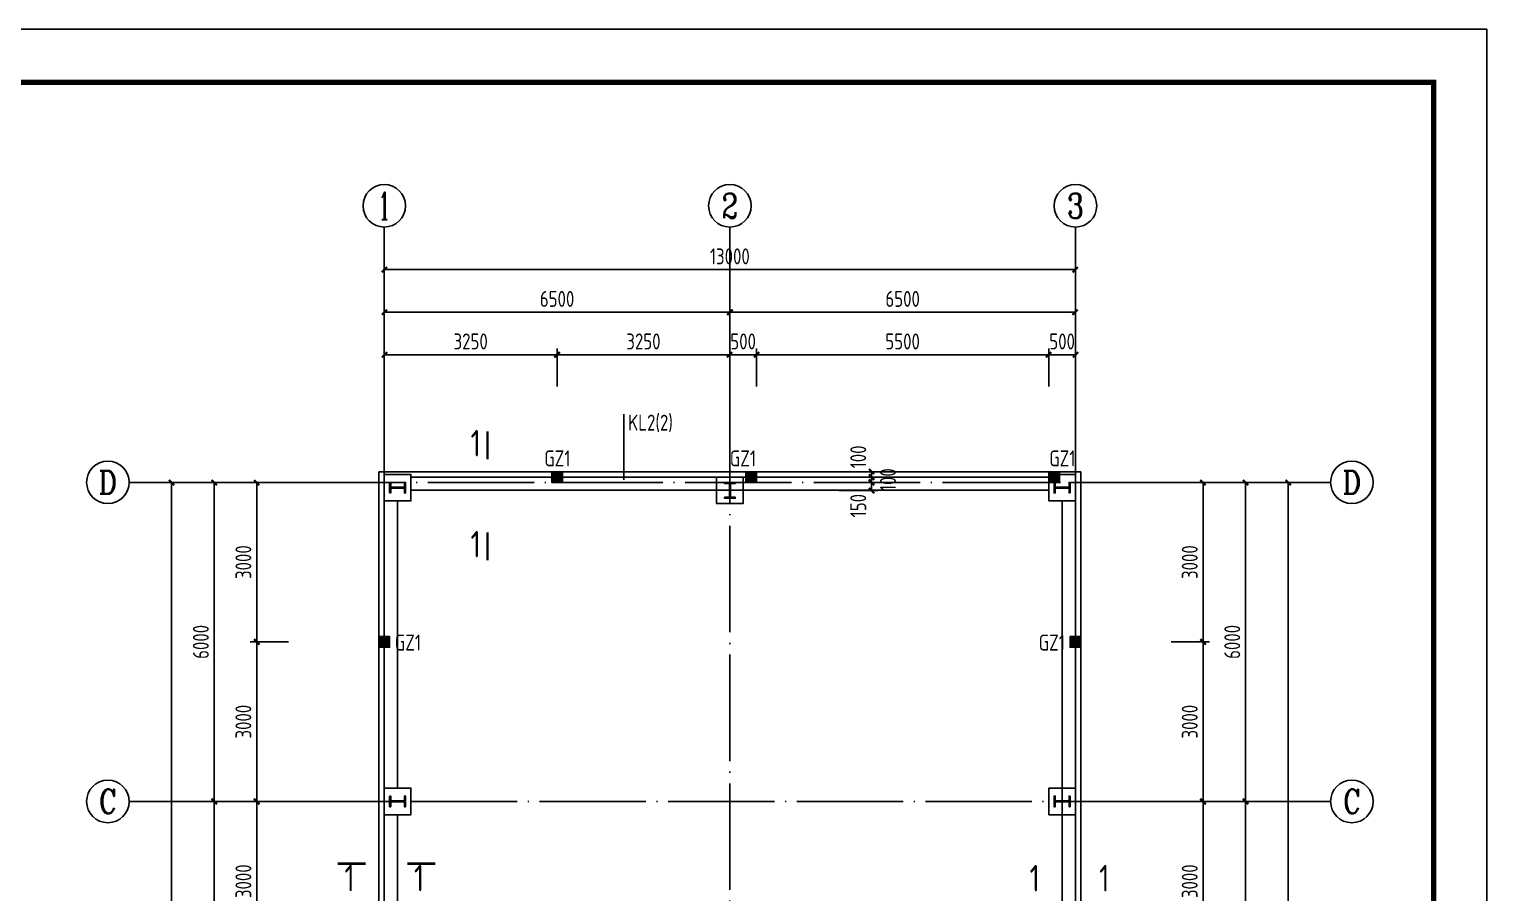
# Model space of a CAD drawing. Header units: millimetres. Extents: x 865974 to 875117, y 41124 to 44891.
# Drawn here: x 867487.8 to 867762, y 41555.2 to 41717.6 of the extents above; entities that cross this region are included whole.
import ezdxf
from ezdxf.enums import TextEntityAlignment as Align

# ---------------------------------------------------------------- set-up
doc = ezdxf.new("R2010")
doc.units = ezdxf.units.MM
doc.header["$LTSCALE"] = 1000
doc.header["$MEASUREMENT"] = 0
doc.linetypes.add('DOTE', pattern=[2.42, 2, -0.2, 0.02, -0.2])
doc.layers.add('1', color=4, linetype='Continuous', lineweight=70)
for name, color, linetype in [('AXIS', 3, 'Continuous'), ('AXIS_TEXT', 7, 'Continuous'), ('DOTE', 1, 'DOTE'), ('M_Prof', 2, 'Continuous'), ('PUB_DIM', 3, 'Continuous'), ('层14', 2, 'Continuous'), ('标注', 7, 'Continuous'), ('梁', 4, 'Continuous'), ('梁集中标注', 2, 'Continuous'), ('索引符号标注', 253, 'Continuous')]:
    doc.layers.add(name, color=color, linetype=linetype)
doc.styles.add('_TCH_AXIS', font='COMPLEX', dxfattribs={"bigfont": 'GBCBIG'})
doc.styles.add('COMPLEX', font='COMPLEX')
doc.styles.add('GBHZ', font='gbenor.shx', dxfattribs={"width": 0.9, "bigfont": 'gbcbig.shx'})
doc.dimstyles.new('Y100', dxfattribs={"dimscale": 0, "dimtxt": 3, "dimasz": 0.01, "dimexe": 1.2, "dimexo": 2, "dimgap": 1, "dimtad": 1, "dimdec": 0, "dimlfac": 100, "dimzin": 0, "dimdsep": 46, "dimtxsty": 'GBHZ', "dimblk": 'DX', "dimcen": 0.09, "dimdle": 1, "dimclrd": 7, "dimclre": 7, "dimclrt": 7, "dimadec": 0, "dimazin": 0, "dimtfac": 1, "dimtdec": 0, "dimtix": 1, "dimtmove": 2, "dimatfit": 3, "dimldrblk": 'DX', "dimfxl": 0, "dimtolj": 1, "dimtzin": 0, "dimarcsym": 0})

# ---------------------------------------------------------------- blocks, each defined once
blk = doc.blocks.new('_AXISO')
blk.add_circle((0, 0), 0.5)
at = {"layer": 'AXIS_TEXT', "style": 'COMPLEX', "width": 1.041667}
blk.add_attdef('A', text='', height=0.56, dxfattribs=at).set_placement((-0.25, -0.28), (0.25, -0.28), align=Align.FIT)
blk = doc.blocks.new('DX')
at = {"color": 0, "linetype": 'ByBlock', "const_width": 40}
blk.add_lwpolyline([(-54, -51), (46, 49)], dxfattribs=at)
blk = doc.blocks.new('*D48')
at = {"layer": 'Defpoints', "color": 0, "transparency": 16777216}
for p in [(867522.6, 41572.38), (867538.6, 41572.38), (867538.6, 41512.38)]:
    blk.add_point(p, dxfattribs=at)
at = {"layer": '标注', "color": 7, "lineweight": -2, "transparency": 16777216}
for p, q in [((867536.6, 41572.38), (867521.4, 41572.38)), ((867522.6, 41512.39), (867522.6, 41572.37)), ((867536.6, 41512.38), (867521.4, 41512.38))]:
    blk.add_line(p, q, dxfattribs=at)
at = {"layer": '标注', "color": 7, "lineweight": -2, "transparency": 16777216, "xscale": 0.01, "yscale": 0.01, "zscale": 0.01}
for p, rotation in [((867522.6, 41572.38), 90), ((867522.6, 41512.38), 270)]:
    blk.add_blockref('DX', p, dxfattribs=dict(at, rotation=rotation))
at = {"layer": '标注', "color": 7, "transparency": 16777216, "insert": (867520.1, 41542.38), "char_height": 3, "attachment_point": 5, "rotation": 90, "style": 'GBHZ'}
blk.add_mtext('\\A1;6000', dxfattribs=at)
blk = doc.blocks.new('*D49')
at = {"layer": 'Defpoints', "color": 0, "transparency": 16777216}
for p in [(867522.6, 41632.38), (867538.6, 41632.38), (867538.6, 41572.38)]:
    blk.add_point(p, dxfattribs=at)
at = {"layer": '标注', "color": 7, "lineweight": -2, "transparency": 16777216}
for p, q in [((867536.6, 41632.38), (867521.4, 41632.38)), ((867522.6, 41572.39), (867522.6, 41632.37)), ((867536.6, 41572.38), (867521.4, 41572.38))]:
    blk.add_line(p, q, dxfattribs=at)
at = {"layer": '标注', "color": 7, "lineweight": -2, "transparency": 16777216, "xscale": 0.01, "yscale": 0.01, "zscale": 0.01}
for p, rotation in [((867522.6, 41632.38), 90), ((867522.6, 41572.38), 270)]:
    blk.add_blockref('DX', p, dxfattribs=dict(at, rotation=rotation))
at = {"layer": '标注', "color": 7, "transparency": 16777216, "insert": (867520.1, 41602.38), "char_height": 3, "attachment_point": 5, "rotation": 90, "style": 'GBHZ'}
blk.add_mtext('\\A1;6000', dxfattribs=at)
blk = doc.blocks.new('*D50')
at = {"layer": 'Defpoints', "color": 0, "transparency": 16777216}
for p in [(867538.6, 41632.38), (867514.6, 41452.38), (867538.6, 41452.38)]:
    blk.add_point(p, dxfattribs=at)
at = {"layer": '标注', "color": 7, "lineweight": -2, "transparency": 16777216}
for p, q in [((867536.6, 41632.38), (867513.4, 41632.38)), ((867514.6, 41632.37), (867514.6, 41452.39)), ((867536.6, 41452.38), (867513.4, 41452.38))]:
    blk.add_line(p, q, dxfattribs=at)
at = {"layer": '标注', "color": 7, "lineweight": -2, "transparency": 16777216, "xscale": 0.01, "yscale": 0.01, "zscale": 0.01}
for p, rotation in [((867514.6, 41632.38), 90), ((867514.6, 41452.38), 270)]:
    blk.add_blockref('DX', p, dxfattribs=dict(at, rotation=rotation))
at = {"layer": '标注', "color": 7, "transparency": 16777216, "insert": (867512.1, 41542.38), "char_height": 3, "attachment_point": 5, "rotation": 90, "style": 'GBHZ'}
blk.add_mtext('\\A1;18000', dxfattribs=at)
blk = doc.blocks.new('*D53')
at = {"layer": 'Defpoints', "color": 0, "transparency": 16777216}
for p in [(867700.6, 41572.38), (867716.6, 41572.38), (867700.6, 41512.38)]:
    blk.add_point(p, dxfattribs=at)
at = {"layer": '标注', "color": 7, "lineweight": -2, "transparency": 16777216}
for p, q in [((867702.6, 41572.38), (867717.8, 41572.38)), ((867716.6, 41512.39), (867716.6, 41572.37)), ((867702.6, 41512.38), (867717.8, 41512.38))]:
    blk.add_line(p, q, dxfattribs=at)
at = {"layer": '标注', "color": 7, "lineweight": -2, "transparency": 16777216, "xscale": 0.01, "yscale": 0.01, "zscale": 0.01}
for p, rotation in [((867716.6, 41572.38), 90), ((867716.6, 41512.38), 270)]:
    blk.add_blockref('DX', p, dxfattribs=dict(at, rotation=rotation))
at = {"layer": '标注', "color": 7, "transparency": 16777216, "insert": (867714.1, 41542.38), "char_height": 3, "attachment_point": 5, "rotation": 90, "style": 'GBHZ'}
blk.add_mtext('\\A1;6000', dxfattribs=at)
blk = doc.blocks.new('*D54')
at = {"layer": 'Defpoints', "color": 0, "transparency": 16777216}
for p in [(867700.6, 41632.38), (867716.6, 41632.38), (867700.6, 41572.38)]:
    blk.add_point(p, dxfattribs=at)
at = {"layer": '标注', "color": 7, "lineweight": -2, "transparency": 16777216}
for p, q in [((867702.6, 41632.38), (867717.8, 41632.38)), ((867716.6, 41572.39), (867716.6, 41632.37)), ((867702.6, 41572.38), (867717.8, 41572.38))]:
    blk.add_line(p, q, dxfattribs=at)
at = {"layer": '标注', "color": 7, "lineweight": -2, "transparency": 16777216, "xscale": 0.01, "yscale": 0.01, "zscale": 0.01}
for p, rotation in [((867716.6, 41632.38), 90), ((867716.6, 41572.38), 270)]:
    blk.add_blockref('DX', p, dxfattribs=dict(at, rotation=rotation))
at = {"layer": '标注', "color": 7, "transparency": 16777216, "insert": (867714.1, 41602.38), "char_height": 3, "attachment_point": 5, "rotation": 90, "style": 'GBHZ'}
blk.add_mtext('\\A1;6000', dxfattribs=at)
blk = doc.blocks.new('*D55')
at = {"layer": 'Defpoints', "color": 0, "transparency": 16777216}
for p in [(867700.6, 41632.38), (867700.6, 41452.38), (867724.6, 41452.38)]:
    blk.add_point(p, dxfattribs=at)
at = {"layer": '标注', "color": 7, "lineweight": -2, "transparency": 16777216}
for p, q in [((867702.6, 41632.38), (867725.8, 41632.38)), ((867724.6, 41632.37), (867724.6, 41452.39)), ((867702.6, 41452.38), (867725.8, 41452.38))]:
    blk.add_line(p, q, dxfattribs=at)
at = {"layer": '标注', "color": 7, "lineweight": -2, "transparency": 16777216, "xscale": 0.01, "yscale": 0.01, "zscale": 0.01}
for p, rotation in [((867724.6, 41632.38), 90), ((867724.6, 41452.38), 270)]:
    blk.add_blockref('DX', p, dxfattribs=dict(at, rotation=rotation))
at = {"layer": '标注', "color": 7, "transparency": 16777216, "insert": (867722.1, 41542.38), "char_height": 3, "attachment_point": 5, "rotation": 90, "style": 'GBHZ'}
blk.add_mtext('\\A1;18000', dxfattribs=at)
blk = doc.blocks.new('*D46')
at = {"layer": 'Defpoints', "color": 0, "transparency": 16777216}
for p in [(867684.6, 41672.38), (867554.6, 41648.38), (867684.6, 41648.38)]:
    blk.add_point(p, dxfattribs=at)
at = {"layer": '标注', "color": 7, "lineweight": -2, "transparency": 16777216}
for p, q in [((867554.6, 41650.38), (867554.6, 41673.58)), ((867684.6, 41650.38), (867684.6, 41673.58)), ((867554.61, 41672.38), (867684.59, 41672.38))]:
    blk.add_line(p, q, dxfattribs=at)
at = {"layer": '标注', "color": 7, "lineweight": -2, "transparency": 16777216, "xscale": 0.01, "yscale": 0.01, "zscale": 0.01, "rotation": 180}
blk.add_blockref('DX', (867554.6, 41672.38), dxfattribs=at)
at = {"layer": '标注', "color": 7, "lineweight": -2, "transparency": 16777216, "xscale": 0.01, "yscale": 0.01, "zscale": 0.01}
blk.add_blockref('DX', (867684.6, 41672.38), dxfattribs=at)
at = {"layer": '标注', "color": 7, "transparency": 16777216, "insert": (867619.6, 41674.88), "char_height": 3, "attachment_point": 5, "style": 'GBHZ'}
blk.add_mtext('\\A1;13000', dxfattribs=at)
blk = doc.blocks.new('*D191')
at = {"layer": 'Defpoints', "color": 0, "transparency": 16777216}
for p in [(867538.6, 41572.38), (867530.6, 41542.38), (867538.6, 41542.38)]:
    blk.add_point(p, dxfattribs=at)
at = {"layer": '标注', "color": 7, "lineweight": -2, "transparency": 16777216}
for p, q in [((867536.6, 41572.38), (867529.4, 41572.38)), ((867530.6, 41572.37), (867530.6, 41542.39)), ((867536.6, 41542.38), (867529.4, 41542.38))]:
    blk.add_line(p, q, dxfattribs=at)
at = {"layer": '标注', "color": 7, "lineweight": -2, "transparency": 16777216, "xscale": 0.01, "yscale": 0.01, "zscale": 0.01}
for p, rotation in [((867530.6, 41572.38), 90), ((867530.6, 41542.38), 270)]:
    blk.add_blockref('DX', p, dxfattribs=dict(at, rotation=rotation))
at = {"layer": '标注', "color": 7, "transparency": 16777216, "insert": (867528.1, 41557.38), "char_height": 3, "attachment_point": 5, "rotation": 90, "style": 'GBHZ'}
blk.add_mtext('\\A1;3000', dxfattribs=at)
blk = doc.blocks.new('*D193')
at = {"layer": 'Defpoints', "color": 0, "transparency": 16777216}
for p in [(867530.6, 41602.38), (867538.6, 41602.38), (867538.6, 41572.38)]:
    blk.add_point(p, dxfattribs=at)
at = {"layer": '标注', "color": 7, "lineweight": -2, "transparency": 16777216}
for p, q in [((867536.6, 41602.38), (867529.4, 41602.38)), ((867530.6, 41572.39), (867530.6, 41602.37)), ((867536.6, 41572.38), (867529.4, 41572.38))]:
    blk.add_line(p, q, dxfattribs=at)
at = {"layer": '标注', "color": 7, "lineweight": -2, "transparency": 16777216, "xscale": 0.01, "yscale": 0.01, "zscale": 0.01}
for p, rotation in [((867530.6, 41602.38), 90), ((867530.6, 41572.38), 270)]:
    blk.add_blockref('DX', p, dxfattribs=dict(at, rotation=rotation))
at = {"layer": '标注', "color": 7, "transparency": 16777216, "insert": (867528.1, 41587.38), "char_height": 3, "attachment_point": 5, "rotation": 90, "style": 'GBHZ'}
blk.add_mtext('\\A1;3000', dxfattribs=at)
blk = doc.blocks.new('*D194')
at = {"layer": 'Defpoints', "color": 0, "transparency": 16777216}
for p in [(867538.6, 41632.38), (867530.6, 41602.38), (867538.6, 41602.38)]:
    blk.add_point(p, dxfattribs=at)
at = {"layer": '标注', "color": 7, "lineweight": -2, "transparency": 16777216}
for p, q in [((867536.6, 41632.38), (867529.4, 41632.38)), ((867530.6, 41632.37), (867530.6, 41602.39)), ((867536.6, 41602.38), (867529.4, 41602.38))]:
    blk.add_line(p, q, dxfattribs=at)
at = {"layer": '标注', "color": 7, "lineweight": -2, "transparency": 16777216, "xscale": 0.01, "yscale": 0.01, "zscale": 0.01}
for p, rotation in [((867530.6, 41632.38), 90), ((867530.6, 41602.38), 270)]:
    blk.add_blockref('DX', p, dxfattribs=dict(at, rotation=rotation))
at = {"layer": '标注', "color": 7, "transparency": 16777216, "insert": (867528.1, 41617.38), "char_height": 3, "attachment_point": 5, "rotation": 90, "style": 'GBHZ'}
blk.add_mtext('\\A1;3000', dxfattribs=at)
blk = doc.blocks.new('*D340')
at = {"layer": 'Defpoints', "color": 0, "transparency": 16777216}
for p in [(867700.6, 41572.38), (867700.6, 41542.38), (867708.6, 41542.38)]:
    blk.add_point(p, dxfattribs=at)
at = {"layer": '标注', "color": 7, "lineweight": -2, "transparency": 16777216}
for p, q in [((867702.6, 41572.38), (867709.8, 41572.38)), ((867708.6, 41572.37), (867708.6, 41542.39)), ((867702.6, 41542.38), (867709.8, 41542.38))]:
    blk.add_line(p, q, dxfattribs=at)
at = {"layer": '标注', "color": 7, "lineweight": -2, "transparency": 16777216, "xscale": 0.01, "yscale": 0.01, "zscale": 0.01}
for p, rotation in [((867708.6, 41572.38), 90), ((867708.6, 41542.38), 270)]:
    blk.add_blockref('DX', p, dxfattribs=dict(at, rotation=rotation))
at = {"layer": '标注', "color": 7, "transparency": 16777216, "insert": (867706.1, 41557.38), "char_height": 3, "attachment_point": 5, "rotation": 90, "style": 'GBHZ'}
blk.add_mtext('\\A1;3000', dxfattribs=at)
blk = doc.blocks.new('*D342')
at = {"layer": 'Defpoints', "color": 0, "transparency": 16777216}
for p in [(867700.6, 41602.38), (867708.6, 41602.38), (867700.6, 41572.38)]:
    blk.add_point(p, dxfattribs=at)
at = {"layer": '标注', "color": 7, "lineweight": -2, "transparency": 16777216}
for p, q in [((867702.6, 41602.38), (867709.8, 41602.38)), ((867708.6, 41572.39), (867708.6, 41602.37)), ((867702.6, 41572.38), (867709.8, 41572.38))]:
    blk.add_line(p, q, dxfattribs=at)
at = {"layer": '标注', "color": 7, "lineweight": -2, "transparency": 16777216, "xscale": 0.01, "yscale": 0.01, "zscale": 0.01}
for p, rotation in [((867708.6, 41602.38), 90), ((867708.6, 41572.38), 270)]:
    blk.add_blockref('DX', p, dxfattribs=dict(at, rotation=rotation))
at = {"layer": '标注', "color": 7, "transparency": 16777216, "insert": (867706.1, 41587.38), "char_height": 3, "attachment_point": 5, "rotation": 90, "style": 'GBHZ'}
blk.add_mtext('\\A1;3000', dxfattribs=at)
blk = doc.blocks.new('*D343')
at = {"layer": 'Defpoints', "color": 0, "transparency": 16777216}
for p in [(867700.6, 41632.38), (867700.6, 41602.38), (867708.6, 41602.38)]:
    blk.add_point(p, dxfattribs=at)
at = {"layer": '标注', "color": 7, "lineweight": -2, "transparency": 16777216}
for p, q in [((867702.6, 41632.38), (867709.8, 41632.38)), ((867708.6, 41632.37), (867708.6, 41602.39)), ((867702.6, 41602.38), (867709.8, 41602.38))]:
    blk.add_line(p, q, dxfattribs=at)
at = {"layer": '标注', "color": 7, "lineweight": -2, "transparency": 16777216, "xscale": 0.01, "yscale": 0.01, "zscale": 0.01}
for p, rotation in [((867708.6, 41632.38), 90), ((867708.6, 41602.38), 270)]:
    blk.add_blockref('DX', p, dxfattribs=dict(at, rotation=rotation))
at = {"layer": '标注', "color": 7, "transparency": 16777216, "insert": (867706.1, 41617.38), "char_height": 3, "attachment_point": 5, "rotation": 90, "style": 'GBHZ'}
blk.add_mtext('\\A1;3000', dxfattribs=at)
blk = doc.blocks.new('*D363')
at = {"layer": 'Defpoints', "color": 0, "transparency": 16777216}
for p in [(867619.6, 41664.38), (867554.6, 41648.38), (867619.6, 41648.38)]:
    blk.add_point(p, dxfattribs=at)
at = {"layer": '标注', "color": 7, "lineweight": -2, "transparency": 16777216}
for p, q in [((867554.6, 41650.38), (867554.6, 41665.58)), ((867619.6, 41650.38), (867619.6, 41665.58)), ((867554.61, 41664.38), (867619.59, 41664.38))]:
    blk.add_line(p, q, dxfattribs=at)
at = {"layer": '标注', "color": 7, "lineweight": -2, "transparency": 16777216, "xscale": 0.01, "yscale": 0.01, "zscale": 0.01, "rotation": 180}
blk.add_blockref('DX', (867554.6, 41664.38), dxfattribs=at)
at = {"layer": '标注', "color": 7, "lineweight": -2, "transparency": 16777216, "xscale": 0.01, "yscale": 0.01, "zscale": 0.01}
blk.add_blockref('DX', (867619.6, 41664.38), dxfattribs=at)
at = {"layer": '标注', "color": 7, "transparency": 16777216, "insert": (867587.1, 41666.88), "char_height": 3, "attachment_point": 5, "style": 'GBHZ'}
blk.add_mtext('\\A1;6500', dxfattribs=at)
blk = doc.blocks.new('*D364')
at = {"layer": 'Defpoints', "color": 0, "transparency": 16777216}
for p in [(867684.6, 41664.38), (867619.6, 41648.38), (867684.6, 41648.38)]:
    blk.add_point(p, dxfattribs=at)
at = {"layer": '标注', "color": 7, "lineweight": -2, "transparency": 16777216}
for p, q in [((867619.6, 41650.38), (867619.6, 41665.58)), ((867684.6, 41650.38), (867684.6, 41665.58)), ((867619.61, 41664.38), (867684.59, 41664.38))]:
    blk.add_line(p, q, dxfattribs=at)
at = {"layer": '标注', "color": 7, "lineweight": -2, "transparency": 16777216, "xscale": 0.01, "yscale": 0.01, "zscale": 0.01, "rotation": 180}
blk.add_blockref('DX', (867619.6, 41664.38), dxfattribs=at)
at = {"layer": '标注', "color": 7, "lineweight": -2, "transparency": 16777216, "xscale": 0.01, "yscale": 0.01, "zscale": 0.01}
blk.add_blockref('DX', (867684.6, 41664.38), dxfattribs=at)
at = {"layer": '标注', "color": 7, "transparency": 16777216, "insert": (867652.1, 41666.88), "char_height": 3, "attachment_point": 5, "style": 'GBHZ'}
blk.add_mtext('\\A1;6500', dxfattribs=at)
blk = doc.blocks.new('*D370')
at = {"layer": 'Defpoints', "color": 0, "transparency": 16777216}
for p in [(867587.1, 41656.38), (867554.6, 41648.38), (867587.1, 41648.38)]:
    blk.add_point(p, dxfattribs=at)
at = {"layer": '标注', "color": 7, "lineweight": -2, "transparency": 16777216}
for p, q in [((867554.6, 41650.38), (867554.6, 41657.58)), ((867587.1, 41650.38), (867587.1, 41657.58)), ((867554.61, 41656.38), (867587.09, 41656.38))]:
    blk.add_line(p, q, dxfattribs=at)
at = {"layer": '标注', "color": 7, "lineweight": -2, "transparency": 16777216, "xscale": 0.01, "yscale": 0.01, "zscale": 0.01, "rotation": 180}
blk.add_blockref('DX', (867554.6, 41656.38), dxfattribs=at)
at = {"layer": '标注', "color": 7, "lineweight": -2, "transparency": 16777216, "xscale": 0.01, "yscale": 0.01, "zscale": 0.01}
blk.add_blockref('DX', (867587.1, 41656.38), dxfattribs=at)
at = {"layer": '标注', "color": 7, "transparency": 16777216, "insert": (867570.85, 41658.88), "char_height": 3, "attachment_point": 5, "style": 'GBHZ'}
blk.add_mtext('\\A1;3250', dxfattribs=at)
blk = doc.blocks.new('*D369')
at = {"layer": 'Defpoints', "color": 0, "transparency": 16777216}
for p in [(867587.1, 41656.38), (867587.1, 41648.38), (867619.6, 41648.38)]:
    blk.add_point(p, dxfattribs=at)
at = {"layer": '标注', "color": 7, "lineweight": -2, "transparency": 16777216}
for p, q in [((867587.1, 41650.38), (867587.1, 41657.58)), ((867619.6, 41650.38), (867619.6, 41657.58)), ((867619.59, 41656.38), (867587.11, 41656.38))]:
    blk.add_line(p, q, dxfattribs=at)
at = {"layer": '标注', "color": 7, "lineweight": -2, "transparency": 16777216, "xscale": 0.01, "yscale": 0.01, "zscale": 0.01, "rotation": 180}
blk.add_blockref('DX', (867587.1, 41656.38), dxfattribs=at)
at = {"layer": '标注', "color": 7, "lineweight": -2, "transparency": 16777216, "xscale": 0.01, "yscale": 0.01, "zscale": 0.01}
blk.add_blockref('DX', (867619.6, 41656.38), dxfattribs=at)
at = {"layer": '标注', "color": 7, "transparency": 16777216, "insert": (867603.35, 41658.88), "char_height": 3, "attachment_point": 5, "style": 'GBHZ'}
blk.add_mtext('\\A1;3250', dxfattribs=at)
blk = doc.blocks.new('*D737')
at = {"layer": 'Defpoints', "color": 0, "transparency": 16777216}
for p in [(867624.6, 41656.38), (867619.6, 41648.38), (867624.6, 41648.38)]:
    blk.add_point(p, dxfattribs=at)
at = {"layer": '标注', "color": 7, "lineweight": -2, "transparency": 16777216}
for p, q in [((867619.6, 41650.38), (867619.6, 41657.58)), ((867624.6, 41650.38), (867624.6, 41657.58)), ((867619.59, 41656.38), (867619.58, 41656.38)), ((867619.6, 41656.38), (867624.6, 41656.38)), ((867624.61, 41656.38), (867624.62, 41656.38))]:
    blk.add_line(p, q, dxfattribs=at)
at = {"layer": '标注', "color": 7, "lineweight": -2, "transparency": 16777216, "xscale": 0.01, "yscale": 0.01, "zscale": 0.01}
blk.add_blockref('DX', (867619.6, 41656.38), dxfattribs=at)
at = {"layer": '标注', "color": 7, "lineweight": -2, "transparency": 16777216, "xscale": 0.01, "yscale": 0.01, "zscale": 0.01, "rotation": 180}
blk.add_blockref('DX', (867624.6, 41656.38), dxfattribs=at)
at = {"layer": '标注', "color": 7, "transparency": 16777216, "insert": (867622.1, 41658.88), "char_height": 3, "attachment_point": 5, "style": 'GBHZ'}
blk.add_mtext('\\A1;500', dxfattribs=at)
blk = doc.blocks.new('*D738')
at = {"layer": 'Defpoints', "color": 0, "transparency": 16777216}
for p in [(867624.6, 41656.38), (867624.6, 41648.38), (867679.6, 41648.38)]:
    blk.add_point(p, dxfattribs=at)
at = {"layer": '标注', "color": 7, "lineweight": -2, "transparency": 16777216}
for p, q in [((867624.6, 41650.38), (867624.6, 41657.58)), ((867679.6, 41650.38), (867679.6, 41657.58)), ((867679.59, 41656.38), (867624.61, 41656.38))]:
    blk.add_line(p, q, dxfattribs=at)
at = {"layer": '标注', "color": 7, "lineweight": -2, "transparency": 16777216, "xscale": 0.01, "yscale": 0.01, "zscale": 0.01, "rotation": 180}
blk.add_blockref('DX', (867624.6, 41656.38), dxfattribs=at)
at = {"layer": '标注', "color": 7, "lineweight": -2, "transparency": 16777216, "xscale": 0.01, "yscale": 0.01, "zscale": 0.01}
blk.add_blockref('DX', (867679.6, 41656.38), dxfattribs=at)
at = {"layer": '标注', "color": 7, "transparency": 16777216, "insert": (867652.1, 41658.88), "char_height": 3, "attachment_point": 5, "style": 'GBHZ'}
blk.add_mtext('\\A1;5500', dxfattribs=at)
blk = doc.blocks.new('*D739')
at = {"layer": 'Defpoints', "color": 0, "transparency": 16777216}
for p in [(867679.6, 41656.38), (867679.6, 41648.38), (867684.6, 41648.38)]:
    blk.add_point(p, dxfattribs=at)
at = {"layer": '标注', "color": 7, "lineweight": -2, "transparency": 16777216}
for p, q in [((867679.6, 41650.38), (867679.6, 41657.58)), ((867684.6, 41650.38), (867684.6, 41657.58)), ((867679.59, 41656.38), (867679.58, 41656.38)), ((867684.6, 41656.38), (867679.6, 41656.38)), ((867684.61, 41656.38), (867684.62, 41656.38))]:
    blk.add_line(p, q, dxfattribs=at)
at = {"layer": '标注', "color": 7, "lineweight": -2, "transparency": 16777216, "xscale": 0.01, "yscale": 0.01, "zscale": 0.01}
blk.add_blockref('DX', (867679.6, 41656.38), dxfattribs=at)
at = {"layer": '标注', "color": 7, "lineweight": -2, "transparency": 16777216, "xscale": 0.01, "yscale": 0.01, "zscale": 0.01, "rotation": 180}
blk.add_blockref('DX', (867684.6, 41656.38), dxfattribs=at)
at = {"layer": '标注', "color": 7, "transparency": 16777216, "insert": (867682.1, 41658.88), "char_height": 3, "attachment_point": 5, "style": 'GBHZ'}
blk.add_mtext('\\A1;500', dxfattribs=at)
blk = doc.blocks.new('*D895')
at = {"layer": 'Defpoints', "color": 0, "transparency": 16777216}
for p in [(867638.19, 41632.38), (867646.25, 41632.38), (867638.19, 41630.88)]:
    blk.add_point(p, dxfattribs=at)
at = {"layer": '索引符号标注', "color": 7, "lineweight": -2, "transparency": 16777216}
for p, q in [((867640.19, 41632.38), (867647.45, 41632.38)), ((867646.25, 41632.39), (867646.25, 41632.4)), ((867646.25, 41630.88), (867646.25, 41632.38)), ((867640.19, 41630.88), (867647.45, 41630.88)), ((867646.25, 41630.87), (867646.25, 41630.86))]:
    blk.add_line(p, q, dxfattribs=at)
at = {"layer": '索引符号标注', "color": 7, "lineweight": -2, "transparency": 16777216, "xscale": 0.01, "yscale": 0.01, "zscale": 0.01}
for p, rotation in [((867646.25, 41632.38), 270), ((867646.25, 41630.88), 90)]:
    blk.add_blockref('DX', p, dxfattribs=dict(at, rotation=rotation))
at = {"layer": '索引符号标注', "color": 7, "transparency": 16777216, "insert": (867643.75, 41628), "char_height": 3, "attachment_point": 5, "rotation": 90, "style": 'GBHZ'}
blk.add_mtext('\\A1;150', dxfattribs=at)
blk = doc.blocks.new('*D896')
at = {"layer": 'Defpoints', "color": 0, "transparency": 16777216}
for p in [(867638.19, 41633.38), (867638.19, 41632.38), (867646.25, 41633.38)]:
    blk.add_point(p, dxfattribs=at)
at = {"layer": '索引符号标注', "color": 7, "lineweight": -2, "transparency": 16777216}
for p, q in [((867640.19, 41633.38), (867647.45, 41633.38)), ((867640.19, 41632.38), (867647.45, 41632.38)), ((867646.25, 41633.39), (867646.25, 41633.4)), ((867646.25, 41632.38), (867646.25, 41633.38)), ((867646.25, 41632.37), (867646.25, 41632.36))]:
    blk.add_line(p, q, dxfattribs=at)
at = {"layer": '索引符号标注', "color": 7, "lineweight": -2, "transparency": 16777216, "xscale": 0.01, "yscale": 0.01, "zscale": 0.01}
for p, rotation in [((867646.25, 41633.38), 270), ((867646.25, 41632.38), 90)]:
    blk.add_blockref('DX', p, dxfattribs=dict(at, rotation=rotation))
at = {"layer": '索引符号标注', "color": 7, "transparency": 16777216, "insert": (867649.34, 41632.88), "char_height": 3, "attachment_point": 5, "rotation": 90, "style": 'GBHZ'}
blk.add_mtext('\\A1;100', dxfattribs=at)
blk = doc.blocks.new('*D897')
at = {"layer": 'Defpoints', "color": 0, "transparency": 16777216}
for p in [(867638.19, 41634.38), (867638.19, 41633.38), (867646.25, 41634.38)]:
    blk.add_point(p, dxfattribs=at)
at = {"layer": '索引符号标注', "color": 7, "lineweight": -2, "transparency": 16777216}
for p, q in [((867640.19, 41634.38), (867647.45, 41634.38)), ((867640.19, 41633.38), (867647.45, 41633.38)), ((867646.25, 41634.39), (867646.25, 41634.4)), ((867646.25, 41633.38), (867646.25, 41634.38)), ((867646.25, 41633.37), (867646.25, 41633.36))]:
    blk.add_line(p, q, dxfattribs=at)
at = {"layer": '索引符号标注', "color": 7, "lineweight": -2, "transparency": 16777216, "xscale": 0.01, "yscale": 0.01, "zscale": 0.01}
for p, rotation in [((867646.25, 41634.38), 270), ((867646.25, 41633.38), 90)]:
    blk.add_blockref('DX', p, dxfattribs=dict(at, rotation=rotation))
at = {"layer": '索引符号标注', "color": 7, "transparency": 16777216, "insert": (867643.75, 41637.17), "char_height": 3, "attachment_point": 5, "rotation": 90, "style": 'GBHZ'}
blk.add_mtext('\\A1;100', dxfattribs=at)

msp = doc.modelspace()

# ---------------------------------------------------------------- linework, layer by layer
at = {"color": 0}
for p, q in [((867761.988, 41717.604), (866920.988, 41717.604)), ((866920.988, 41717.604), (867761.988, 41717.604)), ((867761.988, 41717.604), (867761.988, 41123.604))]:
    msp.add_line(p, q, dxfattribs=at)
at = {"color": 0, "const_width": 1}
msp.add_lwpolyline([(867751.988, 41133.604), (866945.988, 41133.604), (866945.988, 41707.604), (867751.988, 41707.604)], close=True, dxfattribs=at)
at = {"layer": '1', "color": 2, "const_width": 0.48}
for points in [[(867574.005, 41636.709), (867574.005, 41641.992)], [(867574.005, 41617.703), (867574.005, 41622.986)], [(867551.123, 41560.685), (867545.84, 41560.685)], [(867564.205, 41560.685), (867558.922, 41560.685)]]:
    msp.add_lwpolyline(points, dxfattribs=at)
at = {"layer": 'AXIS', "color": 0}
for p, q in [((867554.603, 41648.384), (867554.603, 41680.384)), ((867619.603, 41648.384), (867619.603, 41680.384)), ((867684.603, 41648.384), (867684.603, 41680.384)), ((867538.603, 41632.384), (867506.603, 41632.384)), ((867700.603, 41632.384), (867732.603, 41632.384)), ((867538.603, 41572.384), (867506.603, 41572.384)), ((867700.603, 41572.384), (867732.603, 41572.384))]:
    msp.add_line(p, q, dxfattribs=at)
at = {"layer": 'DOTE', "linetype": 'DOTE', "ltscale": 0.01}
for p, q in [((867554.603, 41436.384), (867554.603, 41648.384)), ((867619.603, 41648.384), (867619.603, 41436.384)), ((867684.603, 41436.384), (867684.603, 41648.384)), ((867538.603, 41632.384), (867700.603, 41632.384)), ((867700.603, 41572.384), (867538.603, 41572.384))]:
    msp.add_line(p, q, dxfattribs=at)
at = {"layer": 'M_Prof'}
for points in [[(867554.603, 41633.884), (867559.603, 41633.884), (867559.603, 41628.884), (867554.603, 41628.884)], [(867555.603, 41630.384), (867555.603, 41632.384), (867555.803, 41632.384), (867555.803, 41631.474), (867558.403, 41631.474), (867558.403, 41632.384), (867558.603, 41632.384), (867558.603, 41630.384), (867558.403, 41630.384), (867558.403, 41631.294), (867555.803, 41631.294), (867555.803, 41630.384)], [(867622.103, 41633.384), (867622.103, 41628.384), (867617.103, 41628.384), (867617.103, 41633.384)], [(867618.603, 41632.384), (867620.603, 41632.384), (867620.603, 41632.184), (867619.693, 41632.184), (867619.693, 41629.584), (867620.603, 41629.584), (867620.603, 41629.384), (867618.603, 41629.384), (867618.603, 41629.584), (867619.513, 41629.584), (867619.513, 41632.184), (867618.603, 41632.184)], [(867684.603, 41633.884), (867679.603, 41633.884), (867679.603, 41628.884), (867684.603, 41628.884)], [(867683.603, 41630.384), (867683.603, 41632.384), (867683.403, 41632.384), (867683.403, 41631.474), (867680.803, 41631.474), (867680.803, 41632.384), (867680.603, 41632.384), (867680.603, 41630.384), (867680.803, 41630.384), (867680.803, 41631.294), (867683.403, 41631.294), (867683.403, 41630.384)], [(867554.603, 41569.884), (867559.603, 41569.884), (867559.603, 41574.884), (867554.603, 41574.884)], [(867684.603, 41569.884), (867679.603, 41569.884), (867679.603, 41574.884), (867684.603, 41574.884)], [(867555.603, 41573.384), (867555.603, 41571.384), (867555.803, 41571.384), (867555.803, 41572.294), (867558.403, 41572.294), (867558.403, 41571.384), (867558.603, 41571.384), (867558.603, 41573.384), (867558.403, 41573.384), (867558.403, 41572.474), (867555.803, 41572.474), (867555.803, 41573.384)], [(867683.603, 41573.384), (867683.603, 41571.384), (867683.403, 41571.384), (867683.403, 41572.294), (867680.803, 41572.294), (867680.803, 41571.384), (867680.603, 41571.384), (867680.603, 41573.384), (867680.803, 41573.384), (867680.803, 41572.474), (867683.403, 41572.474), (867683.403, 41573.384)]]:
    msp.add_lwpolyline(points, close=True, dxfattribs=at)
at = {"layer": '层14'}
for points in [[(867586.103, 41634.384), (867588.103, 41634.384), (867588.103, 41632.384), (867586.103, 41632.384)], [(867622.603, 41634.384), (867624.603, 41634.384), (867624.603, 41632.384), (867622.603, 41632.384)], [(867681.603, 41634.384), (867679.603, 41634.384), (867679.603, 41632.384), (867681.603, 41632.384)], [(867553.603, 41603.384), (867555.603, 41603.384), (867555.603, 41601.384), (867553.603, 41601.384)], [(867685.603, 41603.384), (867683.603, 41603.384), (867683.603, 41601.384), (867685.603, 41601.384)]]:
    msp.add_lwpolyline(points, close=True, dxfattribs=at)
for points in [[(867586.103, 41634.384), (867586.103, 41632.384), (867588.103, 41634.384), (867588.103, 41632.384)], [(867622.603, 41634.384), (867622.603, 41632.384), (867624.603, 41634.384), (867624.603, 41632.384)], [(867681.603, 41634.384), (867681.603, 41632.384), (867679.603, 41634.384), (867679.603, 41632.384)], [(867553.603, 41603.384), (867553.603, 41601.384), (867555.603, 41603.384), (867555.603, 41601.384)], [(867685.603, 41603.384), (867685.603, 41601.384), (867683.603, 41603.384), (867683.603, 41601.384)]]:
    msp.add_solid(points, dxfattribs=at)
at = {"layer": '梁'}
for p, q in [((867553.603, 41450.384), (867553.603, 41634.384)), ((867685.603, 41634.384), (867553.603, 41634.384)), ((867679.603, 41633.384), (867559.603, 41633.384)), ((867684.603, 41634.384), (867684.603, 41514.884)), ((867685.603, 41634.384), (867685.603, 41450.384)), ((867679.603, 41630.884), (867559.603, 41630.884)), ((867554.603, 41514.884), (867554.603, 41628.884)), ((867557.103, 41574.884), (867557.103, 41628.884)), ((867682.103, 41628.884), (867682.103, 41514.884)), ((867557.103, 41514.884), (867557.103, 41569.884))]:
    msp.add_line(p, q, dxfattribs=at)
at = {"layer": '梁集中标注'}
msp.add_line((867599.641, 41632.849), (867599.641, 41645.207), dxfattribs=at)

# ---------------------------------------------------------------- block references
at = {"layer": 'AXIS', "color": 0}
ref = msp.add_blockref('_AXISO', (867554.603, 41684.384), dxfattribs=dict(at, xscale=-8, yscale=8, zscale=8, rotation=180))
ref.add_attrib('A', '1', dxfattribs={"layer": 'AXIS_TEXT', "color": 0, "height": 5.147, "style": '_TCH_AXIS'}).set_placement((867553.5, 41681.81), (867555.706, 41681.81), align=Align.FIT)
ref = msp.add_blockref('_AXISO', (867619.603, 41684.384), dxfattribs=dict(at, xscale=-8, yscale=8, zscale=8, rotation=180))
ref.add_attrib('A', '2', dxfattribs={"layer": 'AXIS_TEXT', "color": 0, "height": 4.659, "style": '_TCH_AXIS'}).set_placement((867618.05, 41682.054), (867621.156, 41682.054), align=Align.FIT)
ref = msp.add_blockref('_AXISO', (867684.603, 41684.384), dxfattribs=dict(at, xscale=-8, yscale=8, zscale=8, rotation=180))
ref.add_attrib('A', '3', dxfattribs={"layer": 'AXIS_TEXT', "color": 0, "height": 4.659, "style": '_TCH_AXIS'}).set_placement((867683.05, 41682.054), (867686.156, 41682.054), align=Align.FIT)
ref = msp.add_blockref('_AXISO', (867502.603, 41632.384), dxfattribs=dict(at, xscale=8, yscale=8, zscale=8))
ref.add_attrib('A', 'D', dxfattribs={"layer": 'AXIS_TEXT', "color": 0, "height": 4.353, "style": '_TCH_AXIS'}).set_placement((867500.841, 41630.207), (867504.365, 41630.207), align=Align.FIT)
ref = msp.add_blockref('_AXISO', (867736.603, 41632.384), dxfattribs=dict(at, xscale=-8, yscale=8, zscale=8))
ref.add_attrib('A', 'D', dxfattribs={"layer": 'AXIS_TEXT', "color": 0, "height": 4.353, "style": '_TCH_AXIS'}).set_placement((867734.841, 41630.207), (867738.365, 41630.207), align=Align.FIT)
ref = msp.add_blockref('_AXISO', (867502.603, 41572.384), dxfattribs=dict(at, xscale=8, yscale=8, zscale=8))
ref.add_attrib('A', 'C', dxfattribs={"layer": 'AXIS_TEXT', "color": 0, "height": 4.557, "style": '_TCH_AXIS'}).set_placement((867500.976, 41570.105), (867504.231, 41570.105), align=Align.FIT)
ref = msp.add_blockref('_AXISO', (867736.603, 41572.384), dxfattribs=dict(at, xscale=-8, yscale=8, zscale=8))
ref.add_attrib('A', 'C', dxfattribs={"layer": 'AXIS_TEXT', "color": 0, "height": 4.557, "style": '_TCH_AXIS'}).set_placement((867734.976, 41570.105), (867738.231, 41570.105), align=Align.FIT)

# ---------------------------------------------------------------- texts
at = {"layer": 'PUB_DIM', "style": 'GBHZ', "width": 0.9}
for p in [(867570.833, 41637.252), (867570.833, 41618.246), (867547.102, 41555.48), (867560.184, 41555.48), (867675.984, 41555.446), (867689.066, 41555.446)]:
    msp.add_text('1', height=5, dxfattribs=at).set_placement(p)
at = {"layer": '梁集中标注', "style": 'GBHZ', "width": 0.9}
for s, p in [('KL2(2)', (867600.468, 41642.113)), ('GZ1', (867584.701, 41635.387)), ('GZ1', (867619.603, 41635.387)), ('GZ1', (867679.688, 41635.387)), ('GZ1', (867556.587, 41600.751)), ('GZ1', (867677.704, 41600.751))]:
    msp.add_text(s, height=3, dxfattribs=at).set_placement(p)

# ---------------------------------------------------------------- dimensions: what is measured, and where the dimension line sits
at = {"layer": '标注'}
for base, p1, p2, override, picture, middle in [((867684.603, 41672.384), (867554.603, 41648.384), (867684.603, 41648.384), {"dimscale": 1, "dimfxl": 150}, '*D46', (867619.603, 41674.884)), ((867619.603, 41664.384), (867554.603, 41648.384), (867619.603, 41648.384), {"dimscale": 1, "dimfxl": 150}, '*D363', (867587.103, 41666.884)), ((867684.603, 41664.384), (867619.603, 41648.384), (867684.603, 41648.384), {"dimscale": 1, "dimfxl": 150}, '*D364', (867652.103, 41666.884)), ((867587.103, 41656.384), (867554.603, 41648.384), (867587.103, 41648.384), {"dimscale": 1, "dimfxl": 2}, '*D370', (867570.853, 41658.884))]:
    dim = msp.add_linear_dim(base=base, p1=p1, p2=p2, dimstyle='Y100', override=override, dxfattribs=at)
    dim.commit()
    dim.dimension.update_dxf_attribs({"geometry": picture, "text_midpoint": middle})
for base, p1, p2, angle, override, picture, middle in [((867587.103, 41656.384), (867619.603, 41648.384), (867587.103, 41648.384), 180, {"dimscale": 1, "dimfxl": 2}, '*D369', (867603.353, 41658.884)), ((867624.603, 41656.384), (867619.603, 41648.384), (867624.603, 41648.384), 0, {"dimscale": 1, "dimfxl": 2}, '*D737', (867622.103, 41658.884)), ((867624.603, 41656.384), (867679.603, 41648.384), (867624.603, 41648.384), 180, {"dimscale": 1, "dimfxl": 2}, '*D738', (867652.103, 41658.884)), ((867679.603, 41656.384), (867684.603, 41648.384), (867679.603, 41648.384), 180, {"dimscale": 1, "dimfxl": 2}, '*D739', (867682.103, 41658.884)), ((867514.603, 41452.384), (867538.603, 41632.384), (867538.603, 41452.384), 90, {"dimscale": 1, "dimfxl": 150}, '*D50', (867512.103, 41542.384)), ((867522.603, 41632.384), (867538.603, 41572.384), (867538.603, 41632.384), 90, {"dimscale": 1, "dimfxl": 150}, '*D49', (867520.103, 41602.384)), ((867530.603, 41602.384), (867538.603, 41632.384), (867538.603, 41602.384), 270, {"dimscale": 1, "dimfxl": 150}, '*D194', (867528.103, 41617.384)), ((867716.603, 41632.384), (867700.603, 41572.384), (867700.603, 41632.384), 90, {"dimscale": 1, "dimfxl": 150}, '*D54', (867714.103, 41602.384)), ((867724.603, 41452.384), (867700.603, 41632.384), (867700.603, 41452.384), 90, {"dimscale": 1, "dimfxl": 150}, '*D55', (867722.103, 41542.384)), ((867708.603, 41602.384), (867700.603, 41632.384), (867700.603, 41602.384), 270, {"dimscale": 1, "dimfxl": 150}, '*D343', (867706.103, 41617.384)), ((867530.603, 41602.384), (867538.603, 41572.384), (867538.603, 41602.384), 90, {"dimscale": 1, "dimfxl": 150}, '*D193', (867528.103, 41587.384)), ((867708.603, 41602.384), (867700.603, 41572.384), (867700.603, 41602.384), 90, {"dimscale": 1, "dimfxl": 150}, '*D342', (867706.103, 41587.384)), ((867522.603, 41572.384), (867538.603, 41512.384), (867538.603, 41572.384), 90, {"dimscale": 1, "dimfxl": 150}, '*D48', (867520.103, 41542.384)), ((867530.603, 41542.384), (867538.603, 41572.384), (867538.603, 41542.384), 270, {"dimscale": 1, "dimfxl": 150}, '*D191', (867528.103, 41557.384)), ((867716.603, 41572.384), (867700.603, 41512.384), (867700.603, 41572.384), 90, {"dimscale": 1, "dimfxl": 150}, '*D53', (867714.103, 41542.384)), ((867708.603, 41542.384), (867700.603, 41572.384), (867700.603, 41542.384), 270, {"dimscale": 1, "dimfxl": 150}, '*D340', (867706.103, 41557.384))]:
    dim = msp.add_linear_dim(base=base, p1=p1, p2=p2, angle=angle, dimstyle='Y100', override=override, dxfattribs=at)
    dim.commit()
    dim.dimension.update_dxf_attribs({"geometry": picture, "text_midpoint": middle})
at = {"layer": '索引符号标注'}
for base, p1, p2, picture, middle in [((867646.252, 41634.384), (867638.186, 41633.384), (867638.186, 41634.384), '*D897', (867643.752, 41637.174)), ((867646.252, 41633.384), (867638.186, 41632.384), (867638.186, 41633.384), '*D896', (867649.345, 41632.884)), ((867646.252, 41632.384), (867638.186, 41630.884), (867638.186, 41632.384), '*D895', (867643.752, 41627.995))]:
    dim = msp.add_linear_dim(base=base, p1=p1, p2=p2, angle=90, dimstyle='Y100', override={"dimscale": 1, "dimfxl": 2}, dxfattribs=at)
    dim.commit()
    dim.dimension.update_dxf_attribs({"geometry": picture, "text_midpoint": middle, "dimtype": 160})

doc.saveas('drawing.dxf')
